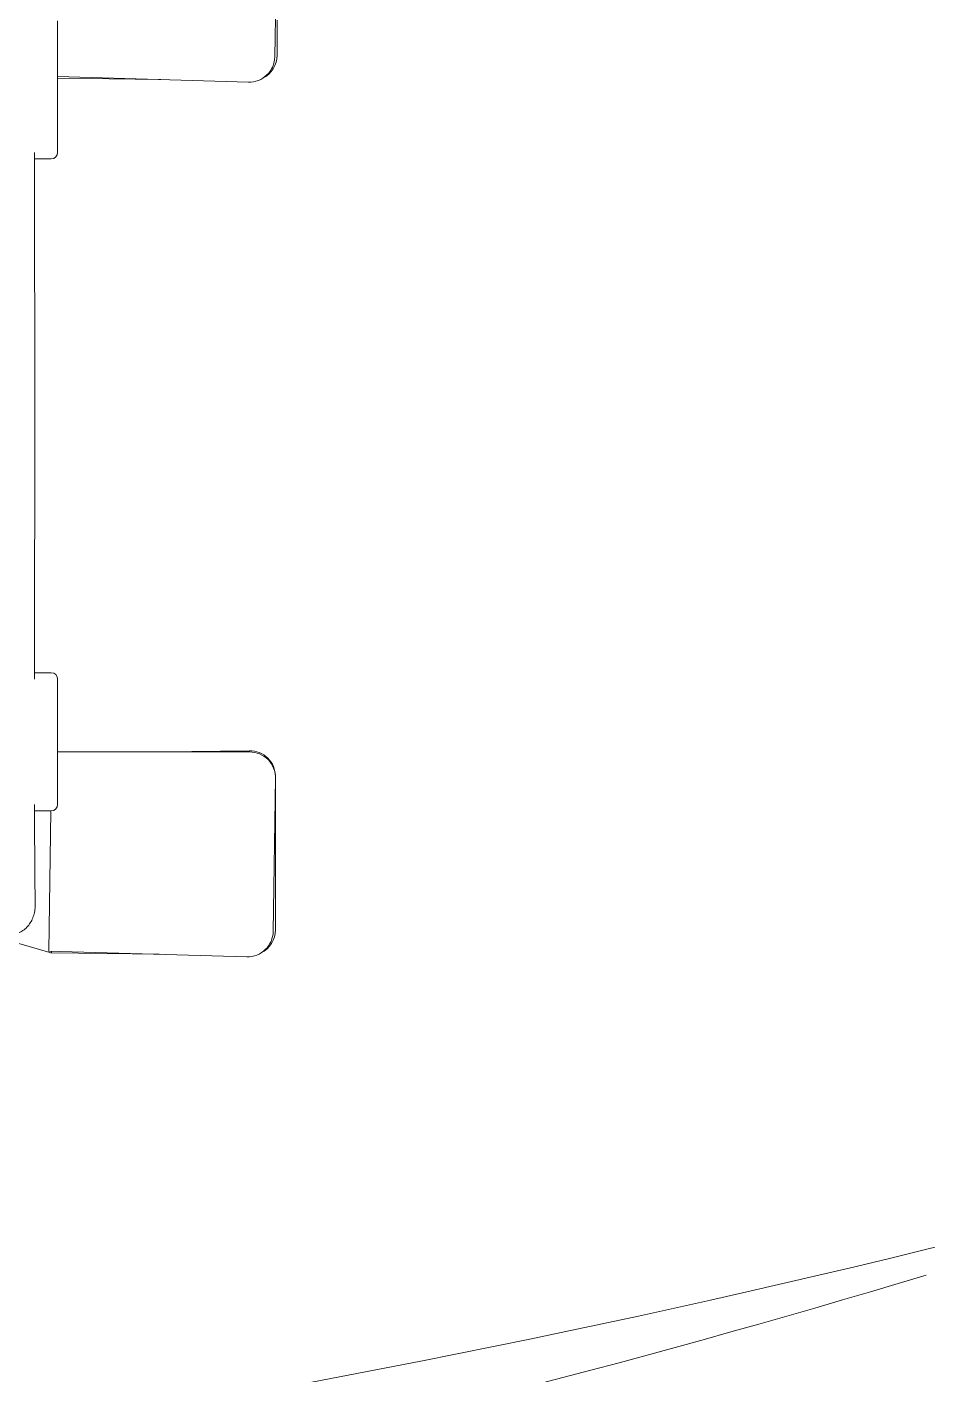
# Model space of a CAD drawing. Header units: millimetres. Extents: x 72 to 2370, y -203 to 794.
# Drawn here: x 1874.6989 to 1874.8229, y 289.4514 to 289.6369 of the extents above; entities that cross this region are included whole.
import ezdxf

# ---------------------------------------------------------------- set-up
doc = ezdxf.new("R2010")
doc.units = ezdxf.units.MM
doc.layers.add('mobiliario', color=252, linetype='Continuous', lineweight=9)

# ---------------------------------------------------------------- blocks, each defined once
blk = doc.blocks.new('SE2')
at = {"layer": 'mobiliario'}
for p, q in [((130.071, 345.571), (125.295, 345.64)), ((128.933, 345.64), (130.022, 345.64)), ((152.477, 345.59), (152.504, 345.59)), ((152.527, 345.59), (153.566, 345.59)), ((157.304, 345.521), (152.527, 345.59)), ((153.566, 345.59), (156.166, 345.59)), ((156.166, 345.59), (157.254, 345.59)), ((151.716, 342.081), (151.677, 344.778)), ((151.716, 344.79), (151.716, 338.807)), ((130.69, 338.807), (130.859, 344.749)), ((157.916, 338.539), (158.092, 344.699)), ((130.781, 342.018), (130.736, 338.807)), ((158.014, 341.968), (157.966, 338.616)), ((128.949, 338.807), (133.049, 338.807)), ((133.249, 338.607), (133.249, 338.096)), ((149.249, 338.096), (149.249, 338.607)), ((149.449, 338.807), (153.349, 338.807)), ((153.549, 338.607), (153.549, 338.101)), ((153.549, 338.601), (157.916, 338.539)), ((157.958, 338.564), (157.398, 336.629)), ((157.966, 338.616), (157.918, 338.616)), ((157.958, 338.564), (157.966, 338.59)), ((157.966, 338.59), (157.966, 338.616))]:
    blk.add_line(p, q, dxfattribs=at)
for centre, radius, start, end in [((-173.438, 282.247), 350.751, 4.00281, 16.05373), ((-131.747, 275.18), 313.162, 6.24845, 16.82993), ((130.022, 344.84), 0.8, 26.429, 90), ((130.06, 344.771), 0.8, 358.3631, 89.1815), ((152.477, 344.79), 0.8, 90, 180.8185), ((152.516, 344.79), 0.8, 89.1815, 180), ((157.254, 344.79), 0.8, 26.429, 90), ((157.292, 344.721), 0.8, 358.3631, 89.1815), ((133.049, 338.607), 0.2, 0, 90), ((149.449, 338.607), 0.2, 90, 180), ((153.349, 338.607), 0.2, 0, 90), ((157.766, 338.619), 0.2, 343.8557, 359.1815), ((141.171, -2320.611), 2658.707, 89.821601, 90.175033), ((151.549, 888.174), 550.089, 270.18747, 270.51409)]:
    blk.add_arc(centre, radius, start, end, dxfattribs=at)
blk.add_open_spline([(156.484, 338.107), (156.545, 338.107), (156.605, 338.103), (156.723, 338.085), (156.782, 338.07), (156.894, 338.032), (156.947, 338.008), (157.047, 337.952), (157.095, 337.918), (157.18, 337.846), (157.218, 337.806), (157.285, 337.719), (157.313, 337.673), (157.357, 337.577), (157.374, 337.527), (157.396, 337.425), (157.401, 337.373), (157.4, 337.321)], degree=3, knots=[0, 0, 0, 0, 0.125, 0.125, 0.25, 0.25, 0.375, 0.375, 0.5, 0.5, 0.625, 0.625, 0.75, 0.75, 0.875, 0.875, 1, 1, 1, 1], dxfattribs=at)

msp = doc.modelspace()

# ---------------------------------------------------------------- block references
at = {"xscale": 0.0044247438065974, "yscale": 0.0044247438065974, "zscale": 0.0044247438065974, "rotation": 270}
msp.add_blockref('SE2', (1873.20396, 290.20837), dxfattribs=at)

doc.saveas('drawing.dxf')
